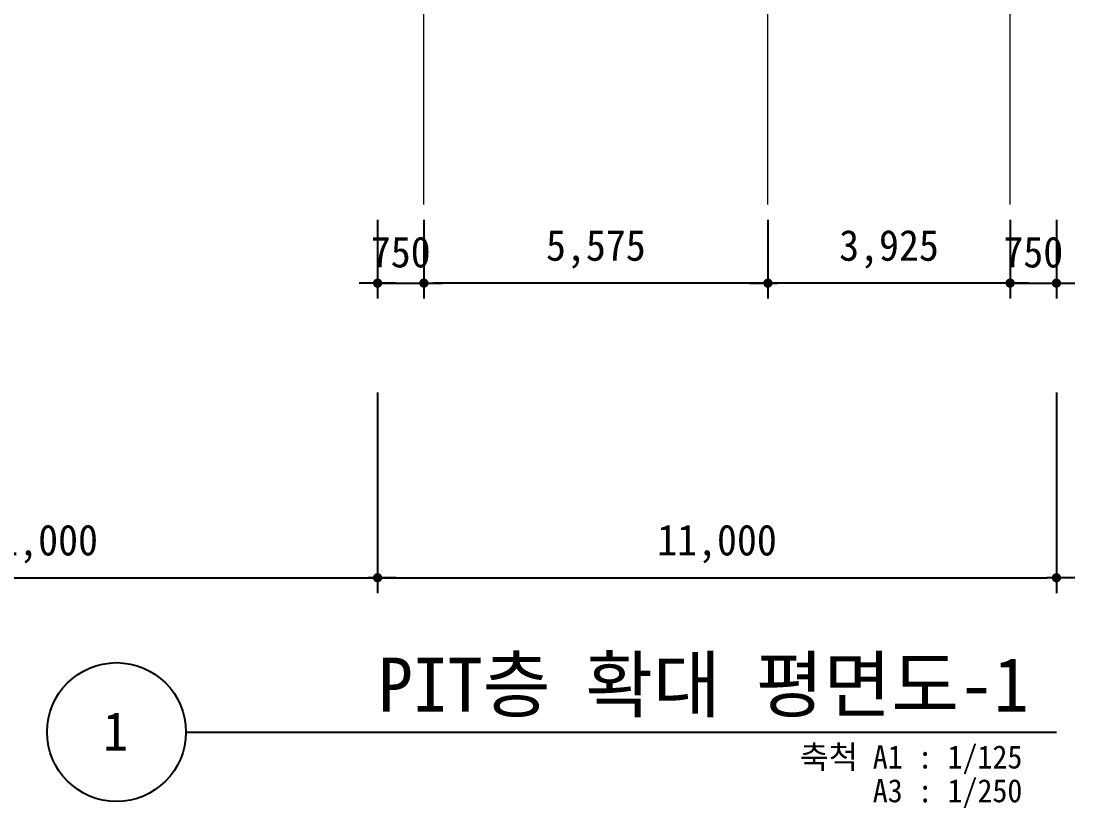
# Model space of a CAD drawing. Header units: inches. Extents: x 3675 to 732988, y -33059 to 70575.
# Drawn here: x 66086 to 83163, y 4909 to 17658 of the extents above; entities that cross this region are included whole.
import ezdxf
from ezdxf.enums import TextEntityAlignment as Align

# ---------------------------------------------------------------- set-up
doc = ezdxf.new("R2010")
doc.units = ezdxf.units.IN
doc.header["$MEASUREMENT"] = 0
doc.linetypes.add('CEN', pattern=[62, 60, -1, 0, -1])
doc.layers.get('0').update_dxf_attribs({"linetype": 'CONTINUOUS'})
for name, color, linetype, lineweight in [('A-AXIS-LINE', 1, 'CEN', 15), ('A-DIMS', 7, 'CONTINUOUS', 25), ('A-XXXX-SYMB', 7, 'CONTINUOUS', 25), ('A-XXXX-TXT1', 3, 'CONTINUOUS', 25)]:
    doc.layers.add(name, color=color, linetype=linetype, lineweight=lineweight)
doc.styles.add('HY울릉도L', font='H2GTRE.TTF')
doc.styles.add('돋움체', font='')
doc.styles.get('돋움체').set_extended_font_data('DotumChe')
doc.dimstyles.new('CDIM', dxfattribs={"dimtxt": 2, "dimasz": 0.6, "dimexe": 1, "dimexo": 1, "dimgap": 1, "dimtad": 1, "dimdec": 0, "dimrnd": 0.5, "dimzin": 0, "dimdsep": 32, "dimlunit": 6, "dimtxsty": 'HY울릉도L', "dimblk1": '_CIDOT', "dimblk2": '_CIDOT', "dimsah": 1, "dimcen": 4.5, "dimclrd": 2, "dimclre": 2, "dimclrt": 7, "dimadec": 0, "dimazin": 0, "dimtfac": 1, "dimtdec": 0, "dimtix": 1, "dimtmove": 2, "dimatfit": 1, "dimldrblk": '_CIDOT', "dimfxl": 1, "dimtolj": 1, "dimtzin": 0, "dimlwd": -1, "dimarcsym": 0})

# ---------------------------------------------------------------- blocks, each defined once
blk = doc.blocks.new('_CIDOT')
at = {"color": 0, "linetype": 'ByBlock'}
blk.add_line((2, 0), (-1, 0), dxfattribs=at)
at = {"color": 0, "linetype": 'ByBlock', "const_width": 0.5}
blk.add_lwpolyline([(-0.25, 0, 1), (0.25, 0, 1)], format="xyb", close=True, dxfattribs=at)
blk = doc.blocks.new('*D41')
at = {"layer": 'A-DIMS', "lineweight": -2, "transparency": 16777216}
for p, q in [((72613, 14438), (72613, 13162)), ((78188, 14438), (78188, 13162))]:
    blk.add_line(p, q, dxfattribs=at)
at = {"layer": 'A-DIMS', "transparency": 16777216}
blk.add_line((78038, 13412), (72763, 13412), dxfattribs=at)
at = {"layer": 'A-DIMS', "transparency": 16777216, "xscale": 150, "yscale": 150, "zscale": 150, "rotation": 180}
blk.add_blockref('_CIDOT', (72613, 13412), dxfattribs=at)
at = {"layer": 'A-DIMS', "transparency": 16777216, "xscale": 150, "yscale": 150, "zscale": 150}
blk.add_blockref('_CIDOT', (78188, 13412), dxfattribs=at)
at = {"layer": 'A-DIMS', "color": 3, "transparency": 16777216, "insert": (75400, 13960), "char_height": 500, "attachment_point": 5, "style": '돋움체'}
blk.add_mtext('\\A1;5,575', dxfattribs=at)
blk = doc.blocks.new('*D42')
at = {"layer": 'A-DIMS', "lineweight": -2, "transparency": 16777216}
for p, q in [((82113, 14438), (82113, 13162)), ((82863, 14438), (82863, 13162))]:
    blk.add_line(p, q, dxfattribs=at)
at = {"layer": 'A-DIMS', "transparency": 16777216}
for p, q in [((81963, 13412), (81813, 13412)), ((82113, 13412), (82863, 13412)), ((83013, 13412), (83163, 13412))]:
    blk.add_line(p, q, dxfattribs=at)
at = {"layer": 'A-DIMS', "transparency": 16777216, "xscale": 150, "yscale": 150, "zscale": 150}
blk.add_blockref('_CIDOT', (82113, 13412), dxfattribs=at)
at = {"layer": 'A-DIMS', "transparency": 16777216, "xscale": 150, "yscale": 150, "zscale": 150, "rotation": 180}
blk.add_blockref('_CIDOT', (82863, 13412), dxfattribs=at)
at = {"layer": 'A-DIMS', "color": 3, "transparency": 16777216, "insert": (82488, 13912), "char_height": 500, "attachment_point": 5, "style": '돋움체'}
blk.add_mtext('\\A1;750', dxfattribs=at)
blk = doc.blocks.new('*D43')
at = {"layer": 'A-DIMS', "lineweight": -2, "transparency": 16777216}
for p, q in [((71863, 14438), (71863, 13162)), ((72613, 14438), (72613, 13162))]:
    blk.add_line(p, q, dxfattribs=at)
at = {"layer": 'A-DIMS', "transparency": 16777216}
for p, q in [((71713, 13412), (71563, 13412)), ((71863, 13412), (72613, 13412)), ((72763, 13412), (72913, 13412))]:
    blk.add_line(p, q, dxfattribs=at)
at = {"layer": 'A-DIMS', "transparency": 16777216, "xscale": 150, "yscale": 150, "zscale": 150}
blk.add_blockref('_CIDOT', (71863, 13412), dxfattribs=at)
at = {"layer": 'A-DIMS', "transparency": 16777216, "xscale": 150, "yscale": 150, "zscale": 150, "rotation": 180}
blk.add_blockref('_CIDOT', (72613, 13412), dxfattribs=at)
at = {"layer": 'A-DIMS', "color": 3, "transparency": 16777216, "insert": (72238, 13912), "char_height": 500, "attachment_point": 5, "style": '돋움체'}
blk.add_mtext('\\A1;750', dxfattribs=at)
blk = doc.blocks.new('*D48')
at = {"layer": 'A-DIMS', "lineweight": -2, "transparency": 16777216}
for p, q in [((78188, 14438), (78188, 13162)), ((82113, 14438), (82113, 13162))]:
    blk.add_line(p, q, dxfattribs=at)
at = {"layer": 'A-DIMS', "transparency": 16777216}
blk.add_line((81963, 13412), (78338, 13412), dxfattribs=at)
at = {"layer": 'A-DIMS', "transparency": 16777216, "xscale": 150, "yscale": 150, "zscale": 150, "rotation": 180}
blk.add_blockref('_CIDOT', (78188, 13412), dxfattribs=at)
at = {"layer": 'A-DIMS', "transparency": 16777216, "xscale": 150, "yscale": 150, "zscale": 150}
blk.add_blockref('_CIDOT', (82113, 13412), dxfattribs=at)
at = {"layer": 'A-DIMS', "color": 3, "transparency": 16777216, "insert": (80150, 13960), "char_height": 500, "attachment_point": 5, "style": '돋움체'}
blk.add_mtext('\\A1;3,925', dxfattribs=at)
blk = doc.blocks.new('*D166')
at = {"layer": 'A-DIMS', "lineweight": -2, "transparency": 16777216}
for p, q in [((60863, 11638), (60863, 8388)), ((71863, 11638), (71863, 8388))]:
    blk.add_line(p, q, dxfattribs=at)
at = {"layer": 'A-DIMS', "transparency": 16777216}
blk.add_line((61013, 8638), (71713, 8638), dxfattribs=at)
at = {"layer": 'A-DIMS', "transparency": 16777216, "xscale": 150, "yscale": 150, "zscale": 150, "rotation": 180}
blk.add_blockref('_CIDOT', (60863, 8638), dxfattribs=at)
at = {"layer": 'A-DIMS', "transparency": 16777216, "xscale": 150, "yscale": 150, "zscale": 150}
blk.add_blockref('_CIDOT', (71863, 8638), dxfattribs=at)
at = {"layer": 'A-DIMS', "color": 3, "transparency": 16777216, "insert": (66363, 9185), "char_height": 500, "attachment_point": 5, "style": '돋움체'}
blk.add_mtext('\\A1;11,000', dxfattribs=at)
blk = doc.blocks.new('*D167')
at = {"layer": 'A-DIMS', "lineweight": -2, "transparency": 16777216}
for p, q in [((71863, 11638), (71863, 8388)), ((82863, 11638), (82863, 8388))]:
    blk.add_line(p, q, dxfattribs=at)
at = {"layer": 'A-DIMS', "transparency": 16777216}
blk.add_line((72013, 8638), (82713, 8638), dxfattribs=at)
at = {"layer": 'A-DIMS', "transparency": 16777216, "xscale": 150, "yscale": 150, "zscale": 150, "rotation": 180}
blk.add_blockref('_CIDOT', (71863, 8638), dxfattribs=at)
at = {"layer": 'A-DIMS', "transparency": 16777216, "xscale": 150, "yscale": 150, "zscale": 150}
blk.add_blockref('_CIDOT', (82863, 8638), dxfattribs=at)
at = {"layer": 'A-DIMS', "color": 3, "transparency": 16777216, "insert": (77363, 9185), "char_height": 500, "attachment_point": 5, "style": '돋움체'}
blk.add_mtext('\\A1;11,000', dxfattribs=at)

msp = doc.modelspace()

# ---------------------------------------------------------------- linework, layer by layer
at = {"layer": 'A-AXIS-LINE'}
for p, q in [((72612.5, 14687.5), (72612.5, 33787.5)), ((82112.5, 14687.5), (82112.5, 33787.5)), ((78187.5, 14687.5), (78187.5, 22937.5))]:
    msp.add_line(p, q, dxfattribs=at)
at = {"layer": 'A-XXXX-SYMB'}
msp.add_line((68757.3, 6137.5), (82862.5, 6137.5), dxfattribs=at)
msp.add_circle((67632.3, 6137.5), 1125, dxfattribs=at)

# ---------------------------------------------------------------- texts
at = {"layer": 'A-XXXX-TXT1', "style": '돋움체'}
msp.add_text('PIT층 확대 평면도-1', height=875, dxfattribs=at).set_placement((82415.9, 6208.2), align=Align.BOTTOM_RIGHT)
msp.add_text('1', height=625, dxfattribs=at).set_placement((67617.8, 6150.8), align=Align.MIDDLE)
for s, p in [('축척 A1 : 1/125', (82310.5, 5922.2)), ('A3 : 1/250', (82310.5, 5374.9))]:
    msp.add_text(s, height=375, dxfattribs=at).set_placement(p, align=Align.TOP_RIGHT)

# ---------------------------------------------------------------- dimensions: what is measured, and where the dimension line sits
at = {"layer": 'A-DIMS'}
for base, p1, p2, picture, middle in [((72612.5, 13412.1), (71862.5, 14687.5), (72612.5, 14687.5), '*D43', (72237.5, 13912.4)), ((82862.5, 13412.1), (82112.5, 14687.5), (82862.5, 14687.5), '*D42', (82487.5, 13912.4)), ((71862.5, 8637.5), (60862.5, 11887.5), (71862.5, 11887.5), '*D166', (66362.5, 9185.1)), ((82862.5, 8637.5), (71862.5, 11887.5), (82862.5, 11887.5), '*D167', (77362.5, 9185.1))]:
    dim = msp.add_linear_dim(base=base, p1=p1, p2=p2, dimstyle='CDIM', override={"dimscale": 250, "dimtxsty": '돋움체', "dimclrd": 256, "dimclre": 256, "dimclrt": 3}, dxfattribs=at)
    dim.commit()
    dim.dimension.update_dxf_attribs({"geometry": picture, "text_midpoint": middle})
for base, p1, p2, picture, middle in [((72612.5, 13412.1), (78187.5, 14687.5), (72612.5, 14687.5), '*D41', (75400, 13959.7)), ((78187.5, 13412.1), (82112.5, 14687.5), (78187.5, 14687.5), '*D48', (80150, 13959.7))]:
    dim = msp.add_linear_dim(base=base, p1=p1, p2=p2, angle=180, dimstyle='CDIM', override={"dimscale": 250, "dimtxsty": '돋움체', "dimclrd": 256, "dimclre": 256, "dimclrt": 3}, dxfattribs=at)
    dim.commit()
    dim.dimension.update_dxf_attribs({"geometry": picture, "text_midpoint": middle})

doc.saveas('drawing.dxf')
